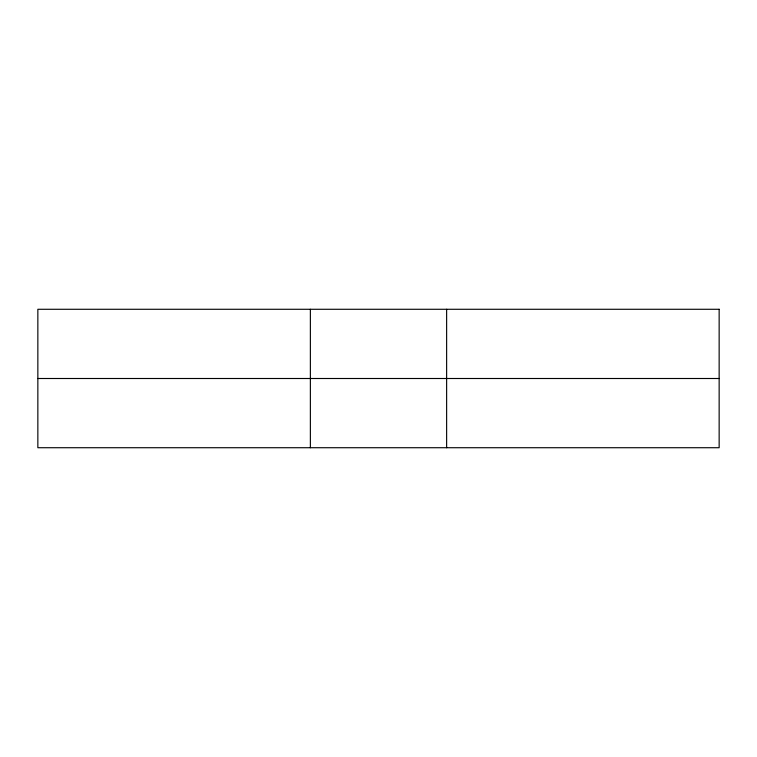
<?xml version="1.0" encoding="UTF-8"?>
<svg xmlns="http://www.w3.org/2000/svg" width="757" height="757" viewBox="0 0 757 757"><rect width="100%" height="100%" fill="white"/><g stroke="black" fill="none" stroke-linecap="round" stroke-linejoin="round"><path stroke-width="1.14" d="M37.85 378.5L719.15 378.5M446.63 309.282L446.63 447.718M310.37 309.282L310.37 447.718M719.15 309.282L37.85 309.282L37.85 447.718L719.15 447.718L719.15 309.282"/></g></svg>
